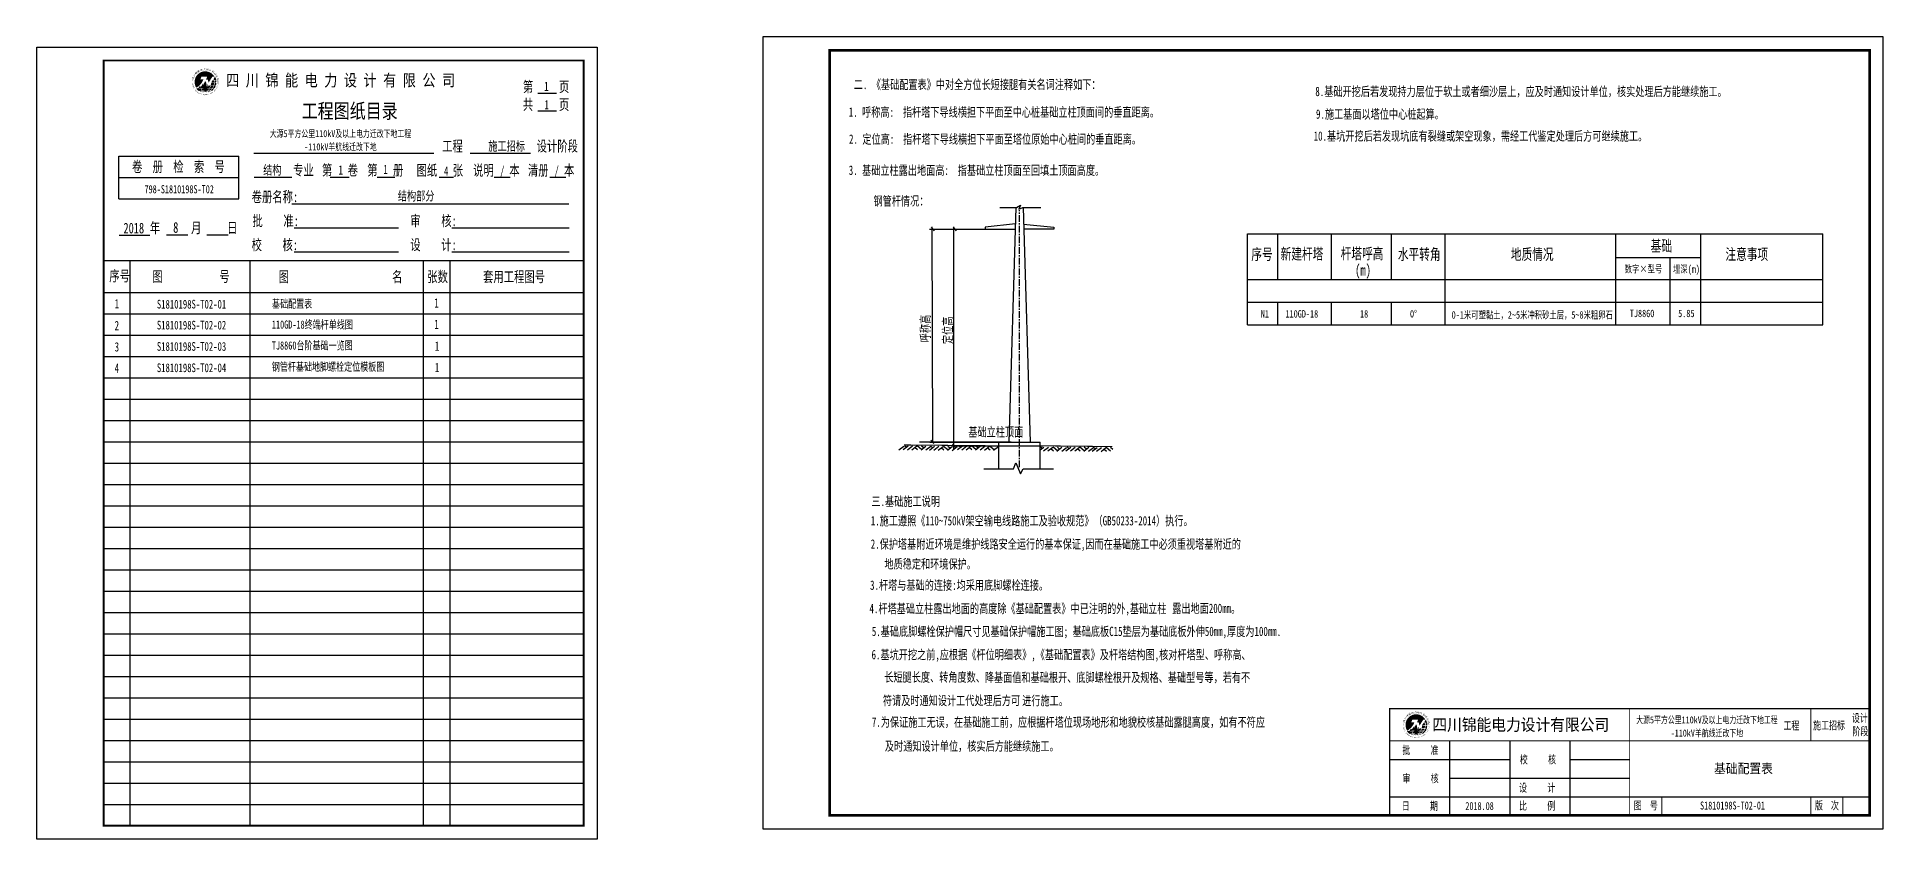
# Model space of a CAD drawing. Header units: inches. Extents: x -4449 to -2355, y -113 to 192.
# Drawn here: x -4449 to -3756, y -109 to 192 of the extents above; entities that cross this region are included whole.
import ezdxf
from ezdxf.enums import TextEntityAlignment as Align

# ---------------------------------------------------------------- set-up
doc = ezdxf.new("R2010")
doc.units = ezdxf.units.IN
doc.header["$MEASUREMENT"] = 0
doc.linetypes.add('0', pattern=[0])
doc.linetypes.add('CENTER', pattern=[2, 1.25, -0.25, 0.25, -0.25])
for name, color, linetype in [('QIANG', 7, 'Continuous'), ('原状电力线', 7, 'Continuous'), ('图框', 7, 'Continuous'), ('图框－字', 40, 'Continuous')]:
    doc.layers.add(name, color=color, linetype=linetype)
doc.styles.add('宋体-0.71', font='', dxfattribs={"width": 0.71})
doc.styles.add('宋体-0.8', font='', dxfattribs={"width": 0.8})
doc.styles.add('宋体-0.9', font='', dxfattribs={"width": 0.9})
doc.styles.add('宋体B', font='', dxfattribs={"width": 0.7, "height": 3.5})
doc.styles.add('宋体－0.71', font='', dxfattribs={"width": 0.71})
doc.styles.get('宋体-0.71').set_extended_font_data('SimSun')
doc.styles.get('宋体-0.8').set_extended_font_data('SimSun')
doc.styles.get('宋体-0.9').set_extended_font_data('SimSun')
doc.styles.get('宋体B').set_extended_font_data('SimSun')
doc.styles.get('宋体－0.71').set_extended_font_data('SimSun')

# ---------------------------------------------------------------- blocks, each defined once
blk = doc.blocks.new('锦能logo')
h = blk.add_hatch(color=256)
h.set_gradient(color1=(0, 0, 255), color2=(209, 209, 255), rotation=135, one_color=1, tint=0.91, name='CURVED')
h.paths.add_polyline_path([(2956.98, 7398.65, 0.143789), (2957.62, 7396.49, 0.18278), (2960.32, 7399.67), (2959.18, 7399.67), (2959.55, 7400.67), (2961.71, 7400.67), (2961.29, 7399.56), (2961.94, 7399.56), (2962.23, 7398.38), (2963.68, 7400.67), (2964.43, 7400.67, 0.7651)])
h = blk.add_hatch(color=256)
edge = h.paths.add_edge_path()
edge.add_line((2964.64, 7400.28), (2964.36, 7399.87))
edge.add_ellipse((2960.98, 7398.65), major_axis=(0, 4), ratio=0.886255, start_angle=281.53696, end_angle=287.65206, ccw=False)
edge.add_line((2964.45, 7399.45), (2964.9, 7399.45))
edge.add_arc((2960.98, 7398.65), 4, 11.53696, 23.96133)
edge = h.paths.add_edge_path()
edge.add_spline(control_points=[(2964.25, 7399.45), (2964.24, 7399.52), (2964.22, 7399.58), (2964.21, 7399.65)], knot_values=[4.923286, 4.923286, 4.923286, 4.923286, 4.974821, 4.974821, 4.974821, 4.974821], degree=3, periodic=0)
edge.add_line((2964.21, 7399.65), (2964.08, 7399.45))
edge.add_line((2964.08, 7399.45), (2964.25, 7399.45))
h = blk.add_hatch(color=256)
edge = h.paths.add_edge_path()
edge.add_ellipse((2960.98, 7398.65), major_axis=(0, 4), ratio=0.222792, start_angle=112.99399, end_angle=123.36701, ccw=False)
edge.add_arc((2957.63, 7401.12), 4.76, 290.43029, 302.16283, ccw=False)
edge.add_spline(control_points=[(2959.29, 7396.66), (2959.31, 7396.59), (2959.34, 7396.52), (2959.36, 7396.45)], knot_values=[2.110627, 2.110627, 2.110627, 2.110627, 2.174523, 2.174523, 2.174523, 2.174523], degree=3, periodic=0)
edge.add_line((2959.36, 7396.45), (2960.24, 7396.45))
edge = h.paths.add_edge_path()
edge.add_ellipse((2960.98, 7398.65), major_axis=(0, 4), ratio=0.548638, start_angle=120.98695, end_angle=123.36701, ccw=False)
edge.add_arc((2957.63, 7401.12), 4.76, 281.33659, 288.0218, ccw=False)
edge.add_line((2958.56, 7396.45), (2959.15, 7396.45))
edge = h.paths.add_edge_path()
edge.add_ellipse((2960.98, 7398.65), major_axis=(0, 4), ratio=0.886255, start_angle=126.8699, end_angle=143.1301, ccw=False)
edge.add_line((2958.15, 7396.25), (2957.78, 7396.25))
edge.add_arc((2960.98, 7398.65), 4, 216.8699, 233.1301)
edge.add_line((2958.58, 7395.45), (2958.85, 7395.45))
edge = h.paths.add_edge_path()
edge.add_ellipse((2960.98, 7398.65), major_axis=(0, 4), ratio=0.548638, start_angle=126.8699, end_angle=143.1301, ccw=False)
edge.add_line((2959.23, 7396.25), (2958.39, 7396.25))
edge.add_spline(control_points=[(2958.39, 7396.25), (2958.43, 7396.2), (2958.47, 7396.14), (2958.51, 7396.09)], knot_values=[2.251264, 2.251264, 2.251264, 2.251264, 2.308951, 2.308951, 2.308951, 2.308951], degree=3, periodic=0)
edge.add_spline(control_points=[(2958.51, 7396.09), (2958.58, 7396.01), (2958.65, 7395.93), (2958.72, 7395.86)], knot_values=[2.308951, 2.308951, 2.308951, 2.308951, 2.395547, 2.395547, 2.395547, 2.395547], degree=3, periodic=0)
edge.add_spline(control_points=[(2958.72, 7395.86), (2958.78, 7395.79), (2958.85, 7395.72), (2958.92, 7395.66)], knot_values=[2.395547, 2.395547, 2.395547, 2.395547, 2.475106, 2.475106, 2.475106, 2.475106], degree=3, periodic=0)
edge.add_spline(control_points=[(2958.92, 7395.66), (2959, 7395.59), (2959.08, 7395.53), (2959.16, 7395.47)], knot_values=[2.475106, 2.475106, 2.475106, 2.475106, 2.561933, 2.561933, 2.561933, 2.561933], degree=3, periodic=0)
edge.add_spline(control_points=[(2959.16, 7395.47), (2959.16, 7395.46), (2959.17, 7395.46), (2959.18, 7395.45)], knot_values=[2.561933, 2.561933, 2.561933, 2.561933, 2.568995, 2.568995, 2.568995, 2.568995], degree=3, periodic=0)
edge.add_line((2959.18, 7395.45), (2959.66, 7395.45))
edge = h.paths.add_edge_path()
edge.add_ellipse((2960.98, 7398.65), major_axis=(0, 4), ratio=0.222792, start_angle=126.8699, end_angle=143.1301, ccw=False)
edge.add_line((2960.27, 7396.25), (2959.44, 7396.25))
edge.add_spline(control_points=[(2959.44, 7396.25), (2959.57, 7395.97), (2959.71, 7395.72), (2959.89, 7395.49), (2959.9, 7395.47), (2959.92, 7395.45)], knot_values=[2.239461, 2.239461, 2.239461, 2.239461, 2.525165, 2.525165, 2.553069, 2.553069, 2.553069, 2.553069], degree=3, periodic=0)
edge.add_line((2959.92, 7395.45), (2960.45, 7395.45))
edge = h.paths.add_edge_path()
edge.add_ellipse((2960.98, 7398.65), major_axis=(0, 4), ratio=0.886255, start_angle=148.21167, end_angle=180, ccw=False)
edge.add_line((2959.11, 7395.25), (2958.87, 7395.25))
edge.add_arc((2960.98, 7398.65), 4, 238.21167, 270)
h = blk.add_hatch(color=256)
edge = h.paths.add_edge_path()
edge.add_line((2960.3, 7397.45), (2961.28, 7397.45))
edge.add_line((2961.28, 7397.45), (2961.03, 7398.65))
edge.add_arc((2949.4, 7404.86), 13.18, 325.83016, 331.92506, ccw=False)
h.paths.add_polyline_path([(2960.66, 7395.45), (2960.47, 7396.25), (2961.49, 7396.25), (2961.31, 7395.45)])
edge = h.paths.add_edge_path()
edge.add_line((2961.55, 7396.68), (2961.52, 7396.45))
edge.add_line((2961.52, 7396.45), (2960.44, 7396.45))
edge.add_line((2960.44, 7396.45), (2960.34, 7397.26))
edge.add_line((2960.34, 7397.26), (2961.33, 7397.25))
edge.add_line((2961.33, 7397.25), (2961.37, 7397.01))
edge.add_arc((2961.87, 7397.07), 0.5, 186.2826, 230.69202)
h.paths.add_polyline_path([(2959.29, 7396.66), (2960.16, 7397.09), (2960.14, 7397.26)])
h = blk.add_hatch(color=256)
edge = h.paths.add_edge_path()
edge.add_ellipse((2960.98, 7398.65), major_axis=(0, 4), ratio=0.548638, start_angle=148.21167, end_angle=156.43498, ccw=False)
edge.add_line((2959.83, 7395.25), (2959.49, 7395.25))
edge.add_spline(control_points=[(2959.49, 7395.25), (2959.5, 7395.25), (2959.51, 7395.24), (2959.71, 7395.13), (2959.9, 7395.05), (2960.1, 7394.99)], knot_values=[2.675862, 2.675862, 2.675862, 2.675862, 2.685596, 2.685596, 2.874262, 2.874262, 2.874262, 2.874262], degree=3, periodic=0)
edge = h.paths.add_edge_path()
edge.add_ellipse((2960.98, 7398.65), major_axis=(0, 4), ratio=0.222792, start_angle=148.21167, end_angle=159.73503, ccw=False)
edge.add_line((2960.51, 7395.25), (2960.1, 7395.25))
edge.add_spline(control_points=[(2960.1, 7395.25), (2960.27, 7395.09), (2960.45, 7394.98), (2960.64, 7394.91), (2960.66, 7394.91), (2960.67, 7394.9)], knot_values=[2.660183, 2.660183, 2.660183, 2.660183, 2.946026, 2.946026, 2.973172, 2.973172, 2.973172, 2.973172], degree=3, periodic=0)
edge = h.paths.add_edge_path(flags=17)
edge.add_spline(control_points=[(2961.86, 7394.99), (2962.07, 7395.05), (2962.28, 7395.14), (2962.47, 7395.25)], knot_values=[3.408957, 3.408957, 3.408957, 3.408957, 3.607306, 3.607306, 3.607306, 3.607306], degree=3, periodic=0)
edge.add_line((2962.47, 7395.25), (2962.14, 7395.25))
edge.add_ellipse((2960.98, 7398.65), major_axis=(0, 4), ratio=0.548638, start_angle=203.56773, end_angle=211.78833, ccw=False)
edge = h.paths.add_edge_path()
edge.add_line((2963.09, 7395.25), (2962.85, 7395.25))
edge.add_ellipse((2960.98, 7398.65), major_axis=(0, 4), ratio=0.886255, start_angle=180, end_angle=211.78833, ccw=False)
edge.add_arc((2960.98, 7398.65), 4, 270, 301.78833)
h = blk.add_hatch(color=256)
edge = h.paths.add_edge_path()
edge.add_spline(control_points=[(2960.98, 7394.85), (2960.98, 7394.85), (2960.99, 7394.86), (2961.04, 7394.89), (2961.07, 7394.93), (2961.15, 7395.05), (2961.19, 7395.14), (2961.24, 7395.25)], knot_values=[3.169312, 3.169312, 3.169312, 3.169312, 3.323782, 3.323782, 3.478251, 3.478251, 3.660927, 3.660927, 3.660927, 3.660927], degree=3, periodic=0)
edge.add_line((2961.24, 7395.25), (2960.73, 7395.25))
edge.add_spline(control_points=[(2960.73, 7395.25), (2960.78, 7395.11), (2960.84, 7395.01), (2960.92, 7394.89), (2960.95, 7394.87), (2960.98, 7394.85), (2960.98, 7394.85), (2960.98, 7394.85)], knot_values=[2.622272, 2.622272, 2.622272, 2.622272, 2.850686, 2.850686, 3.018171, 3.018171, 3.113873, 3.113873, 3.113873, 3.113873], degree=3, periodic=0)
h = blk.add_hatch(color=256)
edge = h.paths.add_edge_path()
edge.add_spline(control_points=[(2962.87, 7397.45), (2962.89, 7397.54), (2962.9, 7397.63), (2962.91, 7397.72)], knot_values=[4.398468, 4.398468, 4.398468, 4.398468, 4.469671, 4.469671, 4.469671, 4.469671], degree=3, periodic=0)
edge.add_line((2962.91, 7397.72), (2962.73, 7397.45))
edge.add_line((2962.73, 7397.45), (2962.87, 7397.45))
edge = h.paths.add_edge_path()
edge.add_spline(control_points=[(2962.6, 7396.45), (2962.64, 7396.56), (2962.68, 7396.67), (2962.76, 7396.93), (2962.8, 7397.09), (2962.83, 7397.25)], knot_values=[4.108646, 4.108646, 4.108646, 4.108646, 4.208608, 4.208608, 4.343707, 4.343707, 4.343707, 4.343707], degree=3, periodic=0)
edge.add_line((2962.83, 7397.25), (2962.6, 7397.25))
edge.add_line((2962.6, 7397.25), (2962.27, 7396.77))
edge.add_arc((2961.87, 7397.07), 0.5, 255.2324, 323.28964, ccw=False)
edge.add_ellipse((2960.98, 7398.65), major_axis=(0, 4), ratio=0.222792, start_angle=236.63299, end_angle=238.82013, ccw=False)
edge.add_line((2961.73, 7396.45), (2962.6, 7396.45))
edge = h.paths.add_edge_path()
edge.add_spline(control_points=[(2962.04, 7395.45), (2962.08, 7395.49), (2962.11, 7395.53), (2962.28, 7395.77), (2962.41, 7396), (2962.52, 7396.25)], knot_values=[3.730063, 3.730063, 3.730063, 3.730063, 3.787747, 3.787747, 4.043715, 4.043715, 4.043715, 4.043715], degree=3, periodic=0)
edge.add_line((2962.52, 7396.25), (2961.69, 7396.25))
edge.add_ellipse((2960.98, 7398.65), major_axis=(0, 4), ratio=0.222792, start_angle=216.8699, end_angle=233.1301, ccw=False)
edge.add_line((2961.52, 7395.45), (2962.04, 7395.45))
edge = h.paths.add_edge_path()
edge.add_spline(control_points=[(2961.69, 7395.11), (2961.71, 7395.13), (2961.73, 7395.14), (2961.76, 7395.16)], knot_values=[3.526918, 3.526918, 3.526918, 3.526918, 3.566033, 3.566033, 3.566033, 3.566033], degree=3, periodic=0)
edge.add_spline(control_points=[(2961.76, 7395.16), (2961.79, 7395.19), (2961.82, 7395.22), (2961.86, 7395.25)], knot_values=[3.566033, 3.566033, 3.566033, 3.566033, 3.621489, 3.621489, 3.621489, 3.621489], degree=3, periodic=0)
edge.add_spline(control_points=[(2961.86, 7395.25), (2961.86, 7395.25), (2961.86, 7395.25), (2961.86, 7395.25)], knot_values=[3.621489, 3.621489, 3.621489, 3.621489, 3.622944, 3.622944, 3.622944, 3.622944], degree=3, periodic=0)
edge.add_line((2961.86, 7395.25), (2961.45, 7395.25))
edge.add_ellipse((2960.98, 7398.65), major_axis=(0, 4), ratio=0.222792, start_angle=200.25933, end_angle=211.78833, ccw=False)
edge.add_spline(control_points=[(2961.29, 7394.9), (2961.31, 7394.91), (2961.32, 7394.91), (2961.34, 7394.92)], knot_values=[3.309936, 3.309936, 3.309936, 3.309936, 3.338035, 3.338035, 3.338035, 3.338035], degree=3, periodic=0)
edge.add_spline(control_points=[(2961.34, 7394.92), (2961.36, 7394.93), (2961.38, 7394.93), (2961.4, 7394.94), (2961.4, 7394.94), (2961.41, 7394.95)], knot_values=[3.338035, 3.338035, 3.338035, 3.338035, 3.366886, 3.366886, 3.375289, 3.375289, 3.375289, 3.375289], degree=3, periodic=0)
edge.add_spline(control_points=[(2961.41, 7394.95), (2961.43, 7394.96), (2961.46, 7394.97), (2961.48, 7394.98)], knot_values=[3.375289, 3.375289, 3.375289, 3.375289, 3.414032, 3.414032, 3.414032, 3.414032], degree=3, periodic=0)
edge.add_spline(control_points=[(2961.48, 7394.98), (2961.5, 7394.99), (2961.53, 7395), (2961.55, 7395.02)], knot_values=[3.414032, 3.414032, 3.414032, 3.414032, 3.450925, 3.450925, 3.450925, 3.450925], degree=3, periodic=0)
edge.add_spline(control_points=[(2961.55, 7395.02), (2961.57, 7395.03), (2961.6, 7395.05), (2961.62, 7395.06)], knot_values=[3.450925, 3.450925, 3.450925, 3.450925, 3.49003, 3.49003, 3.49003, 3.49003], degree=3, periodic=0)
edge.add_spline(control_points=[(2961.62, 7395.06), (2961.64, 7395.08), (2961.66, 7395.09), (2961.69, 7395.11)], knot_values=[3.49003, 3.49003, 3.49003, 3.49003, 3.526918, 3.526918, 3.526918, 3.526918], degree=3, periodic=0)
h = blk.add_hatch(color=256)
edge = h.paths.add_edge_path()
edge.add_spline(control_points=[(2964.32, 7398.45), (2964.33, 7398.72), (2964.32, 7398.99), (2964.28, 7399.25)], knot_values=[4.660049, 4.660049, 4.660049, 4.660049, 4.870036, 4.870036, 4.870036, 4.870036], degree=3, periodic=0)
edge.add_line((2964.28, 7399.25), (2963.95, 7399.25))
edge.add_line((2963.95, 7399.25), (2963.41, 7398.45))
edge.add_line((2963.41, 7398.45), (2964.32, 7398.45))
edge = h.paths.add_edge_path()
edge.add_line((2964.94, 7399.25), (2964.49, 7399.25))
edge.add_ellipse((2960.98, 7398.65), major_axis=(0, 4), ratio=0.886255, start_angle=267.13402, end_angle=278.62693, ccw=False)
edge.add_line((2964.52, 7398.45), (2964.98, 7398.45))
edge.add_arc((2960.98, 7398.65), 4, 357.13402, 360)
edge.add_arc((2960.98, 7398.65), 4, 0, 8.62693)
edge = h.paths.add_edge_path()
edge.add_spline(control_points=[(2964.15, 7397.45), (2964.23, 7397.7), (2964.28, 7397.96), (2964.31, 7398.23), (2964.31, 7398.24), (2964.31, 7398.25)], knot_values=[4.392859, 4.392859, 4.392859, 4.392859, 4.597509, 4.597509, 4.607555, 4.607555, 4.607555, 4.607555], degree=3, periodic=0)
edge.add_line((2964.31, 7398.25), (2963.27, 7398.25))
edge.add_line((2963.27, 7398.25), (2963.15, 7398.08))
edge.add_ellipse((2960.98, 7398.65), major_axis=(0, 4), ratio=0.548638, start_angle=252.5424, end_angle=261.6829, ccw=False)
edge.add_line((2963.07, 7397.45), (2964.15, 7397.45))
edge = h.paths.add_edge_path()
edge.add_line((2964.96, 7398.25), (2964.51, 7398.25))
edge.add_ellipse((2960.98, 7398.65), major_axis=(0, 4), ratio=0.886255, start_angle=252.5424, end_angle=264.26083, ccw=False)
edge.add_line((2964.36, 7397.45), (2964.8, 7397.45))
edge.add_arc((2960.98, 7398.65), 4, 342.5424, 354.26083)
edge = h.paths.add_edge_path()
edge.add_spline(control_points=[(2963.71, 7396.45), (2963.72, 7396.48), (2963.74, 7396.5), (2963.89, 7396.75), (2964, 7397), (2964.09, 7397.25)], knot_values=[4.097935, 4.097935, 4.097935, 4.097935, 4.11953, 4.11953, 4.337107, 4.337107, 4.337107, 4.337107], degree=3, periodic=0)
edge.add_line((2964.09, 7397.25), (2963.04, 7397.25))
edge.add_ellipse((2960.98, 7398.65), major_axis=(0, 4), ratio=0.548638, start_angle=236.63299, end_angle=249.51268, ccw=False)
edge.add_line((2962.81, 7396.45), (2963.71, 7396.45))
edge = h.paths.add_edge_path()
edge.add_line((2964.73, 7397.25), (2964.3, 7397.25))
edge.add_ellipse((2960.98, 7398.65), major_axis=(0, 4), ratio=0.886255, start_angle=236.63299, end_angle=249.51268, ccw=False)
edge.add_line((2963.94, 7396.45), (2964.32, 7396.45))
edge.add_arc((2960.98, 7398.65), 4, 326.63299, 339.51268)
edge = h.paths.add_edge_path()
edge.add_spline(control_points=[(2962.78, 7395.45), (2963.08, 7395.67), (2963.35, 7395.94), (2963.57, 7396.25)], knot_values=[3.714253, 3.714253, 3.714253, 3.714253, 4.031886, 4.031886, 4.031886, 4.031886], degree=3, periodic=0)
edge.add_line((2963.57, 7396.25), (2962.74, 7396.25))
edge.add_ellipse((2960.98, 7398.65), major_axis=(0, 4), ratio=0.548638, start_angle=216.8699, end_angle=233.1301, ccw=False)
edge.add_line((2962.3, 7395.45), (2962.78, 7395.45))
edge = h.paths.add_edge_path()
edge.add_line((2964.18, 7396.25), (2963.82, 7396.25))
edge.add_ellipse((2960.98, 7398.65), major_axis=(0, 4), ratio=0.886255, start_angle=216.8699, end_angle=233.1301, ccw=False)
edge.add_line((2963.11, 7395.45), (2963.38, 7395.45))
edge.add_arc((2960.98, 7398.65), 4, 306.8699, 323.1301)
at = {"color": 7, "lineweight": 0}
for p, q in [((2964.64, 7400.28), (2964.36, 7399.87)), ((2961.28, 7397.45), (2961.03, 7398.65)), ((2961.37, 7397.01), (2961.33, 7397.25)), ((2962.6, 7397.25), (2962.27, 7396.77)), ((2963.95, 7399.25), (2963.41, 7398.45))]:
    blk.add_line(p, q, dxfattribs=at)
for p, q in [((2960.14, 7397.26), (2959.29, 7396.66)), ((2959.29, 7396.66), (2960.16, 7397.09)), ((2960.16, 7397.09), (2960.14, 7397.26)), ((2960.3, 7397.45), (2961.28, 7397.45)), ((2960.34, 7397.26), (2961.33, 7397.25)), ((2960.34, 7397.26), (2960.44, 7396.45)), ((2960.44, 7396.45), (2961.52, 7396.45)), ((2960.47, 7396.25), (2961.49, 7396.25)), ((2960.66, 7395.45), (2960.47, 7396.25)), ((2961.31, 7395.45), (2960.66, 7395.45)), ((2961.49, 7396.25), (2961.31, 7395.45)), ((2961.55, 7396.68), (2961.52, 7396.45))]:
    blk.add_line(p, q)
for centre, radius, start, end in [((2960.98, 7398.65), 4, 11.53696, 23.96133), ((2960.98, 7398.65), 4, 216.8699, 233.1301), ((2957.63, 7401.12), 4.76, 281.33659, 288.0218), ((2949.4, 7404.86), 13.18, 325.83016, 331.92506), ((2961.87, 7397.07), 0.5, 186.2826, 230.69202), ((2961.87, 7397.07), 0.5, 255.2324, 323.28964), ((2960.98, 7398.65), 4, 306.8699, 323.1301), ((2960.98, 7398.65), 4, 326.63299, 339.51268), ((2960.98, 7398.65), 4, 342.5424, 354.26083), ((2960.98, 7398.65), 4, 0, 8.62693)]:
    blk.add_arc(centre, radius, start, end, dxfattribs=at)
for start_param, end_param in [(4.913747, 5.020476), (2.214297, 2.498092)]:
    blk.add_ellipse((2960.98, 7398.65), major_axis=(0, 4), ratio=0.886255, start_param=start_param, end_param=end_param)
blk.add_open_spline([(2958.39, 7396.25), (2958.61, 7395.94), (2958.88, 7395.67), (2959.18, 7395.45)], degree=3)
at = {"width": 1.2}
for s, height, rotation, style, p in [('四', 0.6, 75, '宋体-0.8', (2956.62, 7399.49)), ('川', 0.6, 61.36364, '宋体-0.8', (2956.93, 7400.54)), ('锦', 0.6, 47.72727, '宋体-0.9', (2957.51, 7401.42)), ('能', 0.6, 34.09091, '宋体-0.8', (2958.25, 7402.17)), ('电', 0.6, 20.45455, '宋体-0.8', (2959.17, 7402.69)), ('力', 0.6, 6.81818, '宋体-0.71', (2960.19, 7402.99)), ('设', 0.6, 353.18182, '宋体－0.71', (2961.22, 7403.09)), ('计', 0.6, 339.54545, '宋体-0.8', (2962.26, 7402.92)), ('有', 0.6, 325.90909, '宋体-0.8', (2963.23, 7402.48)), ('限', 0.6, 312.27273, '宋体－0.71', (2964.08, 7401.87)), ('公', 0.6, 298.63636, '宋体-0.8', (2964.76, 7401.05)), ('司', 0.6, 285, '宋体-0.8', (2965.24, 7400.09)), ('I', 0.4, 268.41319, '宋体-0.8', (2956.01, 7398.82)), ('S', 0.4, 262.98462, '宋体-0.8', (2956.04, 7399.29)), ('C', 0.4, 273.84176, '宋体-0.8', (2956.01, 7398.35)), ('H', 0.4, 279.27034, '宋体-0.8', (2956.07, 7397.88)), ('U', 0.4, 284.69891, '宋体-0.8', (2956.16, 7397.42)), ('A', 0.4, 290.12748, '宋体-0.8', (2956.3, 7396.97)), ('N', 0.4, 295.55605, '宋体-0.8', (2956.48, 7396.53)), ('J', 0.4, 306.41319, '宋体-0.8', (2956.96, 7395.72)), ('I', 0.4, 311.84176, '宋体-0.8', (2957.26, 7395.35)), ('N', 0.4, 317.27034, '宋体-0.8', (2957.59, 7395.02)), ('N', 0.4, 322.69891, '宋体-0.8', (2957.94, 7394.71)), ('E', 0.4, 328.12748, '宋体-0.8', (2958.33, 7394.44)), ('N', 0.4, 333.55605, '宋体-0.8', (2958.74, 7394.21)), ('G', 0.4, 338.98462, '宋体-0.8', (2959.17, 7394.02)), ('P', 0.4, 349.84176, '宋体-0.8', (2960.08, 7393.76)), ('O', 0.4, 355.27034, '宋体-0.8', (2960.55, 7393.7)), ('W', 0.4, 0.69891, '宋体-0.8', (2961.02, 7393.68)), ('E', 0.4, 6.12748, '宋体-0.8', (2961.49, 7393.7)), ('R', 0.4, 11.55605, '宋体-0.8', (2961.95, 7393.77)), ('D', 0.4, 22.41319, '宋体-0.8', (2962.85, 7394.04)), ('E', 0.4, 27.84176, '宋体-0.8', (2963.28, 7394.24)), ('S', 0.4, 33.27034, '宋体-0.8', (2963.69, 7394.48)), ('I', 0.4, 38.69891, '宋体-0.8', (2964.07, 7394.75)), ('G', 0.4, 44.12748, '宋体-0.8', (2964.43, 7395.06)), ('N', 0.4, 49.55605, '宋体-0.8', (2964.75, 7395.41)), ('C', 0.4, 60.41319, '宋体-0.8', (2965.3, 7396.17)), ('O', 0.4, 65.84176, '宋体-0.8', (2965.51, 7396.59)), ('L', 0.4, 82.12748, '宋体-0.8', (2965.91, 7397.95)), ('D', 0.4, 92.98462, '宋体-0.8', (2965.95, 7398.89)), ('T', 0.4, 87.55605, '宋体-0.8', (2965.95, 7398.42)), ('.', 0.4, 71.27034, '宋体-0.8', (2965.69, 7397.03)), (',', 0.4, 76.69891, '宋体-0.8', (2965.82, 7397.48))]:
    blk.add_text(s, height=height, rotation=rotation, dxfattribs=dict(at, style=style)).set_placement(p)

msp = doc.modelspace()

# ---------------------------------------------------------------- linework, layer by layer
at = {"color": 0}
for p, q in [((-4081.5088153, 128.2067475), (-4084.1389634, 40.2369261)), ((-4078.8010029, 128.2067475), (-4076.1708548, 40.2369261)), ((-4081.6928996, 122.0497329), (-4093.0094805, 120.8731015)), ((-4093.0094805, 120.8731015), (-4093.0094805, 120.131715)), ((-4093.0094805, 120.131715), (-4081.7502596, 120.1312271)), ((-4078.6165931, 122.0388428), (-4067.2998008, 120.8621894)), ((-4067.2998008, 120.1208029), (-4078.5592323, 120.120315)), ((-4067.2998008, 120.8621894), (-4067.2998008, 120.1208029)), ((-3994.7262066, 118.3457263), (-3778.9544115, 118.3457263)), ((-3994.7262066, 101.2783626), (-3778.9544115, 101.2783626)), ((-3994.7262066, 101.2783626), (-3778.9544115, 101.2783626)), ((-3994.7262066, 92.7564611), (-3778.9544115, 92.7564611)), ((-3994.7262066, 84.2109989), (-3778.9544115, 84.2109989)), ((-3994.7262066, 84.2109989), (-3778.9544115, 84.2109989)), ((-4083.2339168, 40.2369261), (-4117.628812, 40.2369261)), ((-4087.9329056, 30.2370489), (-4087.9329056, 40.2715077)), ((-4087.9329056, 40.2715077), (-4072.3769126, 40.2715077)), ((-4072.3769126, 30.2370489), (-4072.3769126, 40.2715077))]:
    msp.add_line(p, q, dxfattribs=at)
for p, q in [((-4081.3038794, 128.2067475), (-4079.8214734, 129.1437405)), ((-4079.8214734, 129.1437405), (-4080.3710801, 127.6691126)), ((-4080.3710801, 127.6691126), (-4078.9687896, 128.2067475)), ((-3856.66817, 109.4444599), (-3824.850802, 109.4444599)), ((-3836.3550482, 109.4444599), (-3836.3550482, 84.2109989)), ((-3918.8877468, -71.7849965), (-3918.8877468, -99.7849965)), ((-3896.3877468, -71.7849965), (-3896.3877468, -99.7849965)), ((-3873.8877468, -71.7849965), (-3873.8877468, -99.7849965)), ((-3941.3877468, -78.7849965), (-3896.3877468, -78.7849965)), ((-3873.8877468, -78.7849965), (-3851.3877468, -78.7849965)), ((-3918.8877468, -85.7849965), (-3851.3877468, -85.7849965)), ((-3941.3877468, -92.7849965), (-3761.4709216, -92.7849965)), ((-3761.3877468, -99.7849965), (-3941.3877468, -99.7849965))]:
    msp.add_line(p, q)
at = {"color": 7, "linetype": 'ByBlock'}
for p, q in [((-4112.6985107, 40.2369261), (-4112.8763224, 120.9763524)), ((-4104.7695249, 37.4066536), (-4104.7695249, 120.9763524))]:
    msp.add_line(p, q, dxfattribs=at)
at = {"ltscale": 2}
for p, q in [((-3994.7262066, 84.2109989), (-3994.7262066, 118.3457263)), ((-3778.9544115, 84.2109989), (-3778.9544115, 118.3457263))]:
    msp.add_line(p, q, dxfattribs=at)
at = {"color": 0, "linetype": '0'}
for p, q in [((-3983.4815321, 118.3457263), (-3983.4815321, 101.2783626)), ((-3963.2925454, 118.3457263), (-3963.2925454, 101.2783626)), ((-3963.2925454, 118.3457263), (-3963.2925454, 101.2783626)), ((-3940.7639663, 118.3457263), (-3940.7639663, 101.2783626)), ((-3940.7639663, 118.3457263), (-3940.7639663, 101.2783626)), ((-3920.6998129, 118.3457263), (-3920.6998129, 84.2109989)), ((-3920.6998129, 118.3457263), (-3920.6998129, 84.2109989)), ((-3856.66817, 118.3457263), (-3856.66817, 84.2109989)), ((-3856.66817, 118.3457263), (-3856.66817, 84.2109989)), ((-3856.66817, 118.3457263), (-3856.66817, 84.2109989)), ((-3856.66817, 118.3457263), (-3856.66817, 84.2109989)), ((-3824.850802, 118.3457263), (-3824.850802, 84.2109989)), ((-3824.850802, 118.3457263), (-3824.850802, 84.2109989)), ((-3983.4815321, 92.7564611), (-3983.4815321, 84.2109989)), ((-3963.2925454, 92.7564611), (-3963.2925454, 84.2109989)), ((-3963.2925454, 92.7564611), (-3963.2925454, 84.2109989)), ((-3940.7639663, 92.7564611), (-3940.7639663, 84.2109989)), ((-3940.7639663, 92.7564611), (-3940.7639663, 84.2109989))]:
    msp.add_line(p, q, dxfattribs=at)
at = {"lineweight": 13}
for p, q in [((-3783.4709216, -59.7849965), (-3783.4709216, -71.7849965)), ((-3761.4709216, -59.7849965), (-3761.4709216, -99.7849965)), ((-3839.3877468, -92.7849965), (-3839.3877468, -99.7849965)), ((-3783.4709216, -92.7849965), (-3783.4709216, -99.7849965)), ((-3771.4709216, -92.7849965), (-3771.4709216, -99.7849965))]:
    msp.add_line(p, q, dxfattribs=at)
msp.add_lwpolyline([(-3756.3877468, 192.2150035), (-4176.3877468, 192.2150035), (-4176.3877468, -104.7849965), (-3756.3877468, -104.7849965)], close=True)
at = {"const_width": 1}
msp.add_lwpolyline([(-4151.3877468, -99.7849965), (-3761.3877468, -99.7849965), (-3761.3877468, 187.2150035), (-4151.3877468, 187.2150035)], close=True, dxfattribs=at)
msp.add_lwpolyline([(-4093.4881787, 30.2370489), (-4082.3910203, 30.2370489), (-4081.5920896, 32.4253373), (-4079.7469542, 28.3691923), (-4078.7453122, 30.2370489), (-4067.4468669, 30.2370489)])
at = {"lineweight": 60, "const_width": 0.5}
msp.add_lwpolyline([(-3941.3877468, -99.7849965), (-3941.3877468, -59.7849965), (-3761.3877468, -59.7849965)], dxfattribs=at)
at = {"lineweight": 30, "const_width": 0.3}
for points in [[(-3851.3877468, -99.7849965), (-3851.3877468, -59.7849965)], [(-3941.1377468, -71.7849965), (-3761.4709216, -71.7849965)]]:
    msp.add_lwpolyline(points, dxfattribs=at)
at = {"layer": 'QIANG', "color": 7}
for p, q in [((-4087.5276399, 128.2067475), (-4081.3038794, 128.2067475)), ((-4078.9687896, 128.2067475), (-4072.1514869, 128.2067475)), ((-4113.9223618, 120.1316443), (-4086.9561401, 120.1316443)), ((-4113.2684635, 120.8096353), (-4112.1408183, 119.5425737)), ((-4105.0930413, 120.8096353), (-4103.9653961, 119.5425737)), ((-4125.3495722, 37.2965747), (-4123.5184765, 38.713586)), ((-4123.7610684, 37.4289683), (-4121.9299727, 38.8459796)), ((-4122.6333346, 38.3016761), (-4123.319359, 38.8676751)), ((-4122.1200602, 37.4033437), (-4120.2889645, 38.820355)), ((-4120.479052, 37.3777191), (-4118.6479563, 38.7947305)), ((-4118.3881345, 37.3450692), (-4119.4205475, 38.1968533)), ((-4116.9017521, 37.4470173), (-4118.5330864, 38.7929367)), ((-4117.0602856, 37.3243346), (-4115.2291899, 38.7413459)), ((-4116.0710093, 38.0898958), (-4116.8920782, 38.7673122)), ((-4115.2825273, 37.2965747), (-4113.4514317, 38.713586)), ((-4113.8931411, 37.2748792), (-4112.0620454, 38.6918905)), ((-4113.7762124, 40.2369261), (-4084.1389634, 40.2369261)), ((-4112.7654073, 38.147587), (-4113.4514317, 38.713586)), ((-4113.3742429, 40.9962024), (-4112.2465976, 39.7291408)), ((-4112.2521329, 37.2492546), (-4110.4210372, 38.666266)), ((-4110.6111247, 37.2236301), (-4108.780029, 38.6406414)), ((-4108.5202072, 37.1909801), (-4109.5526202, 38.0427642)), ((-4107.0338248, 37.2929283), (-4108.6651591, 38.6388477)), ((-4107.1923583, 37.1702455), (-4105.3612626, 38.5872569)), ((-4106.203082, 37.9358067), (-4107.0241509, 38.6132231)), ((-4105.437692, 38.8502548), (-4071.4137612, 38.8502548)), ((-4105.4146, 37.1424856), (-4103.5835044, 38.5594969)), ((-4105.3069892, 39.4243654), (-4104.1793439, 38.1573038)), ((-4103.4231297, 37.4289683), (-4101.5920341, 38.8459796)), ((-4102.295396, 38.3016761), (-4102.9814203, 38.8676751)), ((-4101.7821215, 37.4033437), (-4099.9510259, 38.820355)), ((-4100.1411133, 37.3777191), (-4098.3100177, 38.7947305)), ((-4098.0501959, 37.3450692), (-4099.0826088, 38.1968533)), ((-4096.5638134, 37.4470173), (-4098.1951477, 38.7929367)), ((-4096.7223469, 37.3243346), (-4094.8912513, 38.7413459)), ((-4095.7330706, 38.0898958), (-4096.5541395, 38.7673122)), ((-4094.9445887, 37.2965747), (-4093.113493, 38.713586)), ((-4094.9445887, 37.2965747), (-4093.113493, 38.713586)), ((-4093.3035805, 37.2709501), (-4091.4724848, 38.6879614)), ((-4091.212663, 37.2383001), (-4092.2450759, 38.0900842)), ((-4089.7262806, 37.3402483), (-4091.3576149, 38.6861677)), ((-4089.8848141, 37.2175656), (-4088.0537184, 38.6345769)), ((-4071.6908882, 37.8573325), (-4072.3769126, 38.4233315)), ((-4072.3769126, 37.3264459), (-4070.9875263, 38.401636)), ((-4071.1776138, 36.9590001), (-4069.3465181, 38.3760115)), ((-4069.5366056, 36.9333756), (-4067.70551, 38.3503869)), ((-4067.4456882, 36.9007256), (-4068.4781011, 37.7525097)), ((-4065.9593057, 37.0026738), (-4067.59064, 38.3485932)), ((-4066.1178392, 36.879991), (-4064.2867435, 38.2970024)), ((-4065.1285629, 37.6455522), (-4065.9496318, 38.3229686)), ((-4064.340081, 36.8522311), (-4062.5089853, 38.2692424)), ((-4062.7515771, 36.9846247), (-4060.9204815, 38.401636)), ((-4061.6238434, 37.8573325), (-4062.3098677, 38.4233315)), ((-4061.1105689, 36.9590001), (-4059.2794733, 38.3760115)), ((-4059.4695608, 36.9333756), (-4057.6384651, 38.3503869)), ((-4057.3786433, 36.9007256), (-4058.4110562, 37.7525097)), ((-4055.8922608, 37.0026738), (-4057.5235951, 38.3485932)), ((-4056.0507943, 36.879991), (-4054.2196987, 38.2970024)), ((-4055.061518, 37.6455522), (-4055.882587, 38.3229686)), ((-4054.2730361, 36.8522311), (-4052.4419404, 38.2692424)), ((-4052.8836498, 36.8305356), (-4051.0525542, 38.247547)), ((-4051.7559161, 37.7032435), (-4052.4419404, 38.2692424)), ((-4051.2426416, 36.8049111), (-4049.411546, 38.2219224)), ((-4049.6016335, 36.7792865), (-4047.7705378, 38.1962978)), ((-4047.510716, 36.7466365), (-4048.5431289, 37.5984206)), ((-4046.0243335, 36.8485847), (-4047.6556678, 38.1945041)), ((-4045.1935907, 37.4914631), (-4046.0146597, 38.1688795))]:
    msp.add_line(p, q, dxfattribs=at)
at = {"layer": 'QIANG', "color": 7, "linetype": 'CENTER', "ltscale": 2}
msp.add_line((-4080.1549091, 30.8680623), (-4080.1549091, 127.1845412), dxfattribs=at)
at = {"layer": 'QIANG', "color": 7, "const_width": 0.39592}
for points in [[(-4087.9329056, 38.8502548), (-4123.5331368, 39.1696527)], [(-4072.3769126, 38.8502548), (-4045.3542814, 38.5699832)]]:
    msp.add_lwpolyline(points, dxfattribs=at)
at = {"layer": '图框', "color": 0}
for p, q in [((-4260.7154681, 171.0930375), (-4253.7154681, 171.0930375)), ((-4260.7154681, 164.5429375), (-4253.7154681, 164.5429375)), ((-4417.8759895, 131.5092303), (-4417.8759895, 147.5092303)), ((-4417.8759895, 147.5092303), (-4372.8759895, 147.5092303)), ((-4372.8759895, 131.5092303), (-4372.8759895, 147.5092303)), ((-4299.7213521, 148.5133303), (-4367.2130895, 148.5133303)), ((-4263.5505895, 148.5133303), (-4286.0892428, 148.5133303)), ((-4417.8759895, 139.5092303), (-4372.8759895, 139.5092303)), ((-4352.9963395, 139.5133303), (-4367.1196475, 139.5133303)), ((-4331.5430699, 139.5133303), (-4338.5850593, 139.5133303)), ((-4314.3146288, 139.5133303), (-4321.0219068, 139.5133303)), ((-4292.3283381, 139.4410758), (-4297.6995058, 139.4410758)), ((-4271.1571294, 139.4410758), (-4277.1571294, 139.4410758)), ((-4250.3245569, 139.4410758), (-4256.3245569, 139.4410758)), ((-4417.8759895, 131.5092303), (-4372.8759895, 131.5092303)), ((-4249.1035137, 129.5133303), (-4353.0443895, 129.5133303)), ((-4417.7822222, 117.8631375), (-4406.2176895, 117.8631375)), ((-4399.9267976, 117.9766375), (-4391.9267976, 117.9766375)), ((-4384.9117895, 117.9766375), (-4376.9117895, 117.9766375)), ((-4313.0314891, 120.5133303), (-4352.1526895, 120.5133303)), ((-4248.974163, 120.5133303), (-4292.9530895, 120.5133303)), ((-4313.0314891, 111.5133303), (-4352.1526895, 111.5133303)), ((-4248.974163, 111.5133303), (-4292.9530895, 111.5133303)), ((-4423.5688895, 108.3488303), (-4243.5688895, 108.3488303)), ((-4413.5688895, -103.6511697), (-4413.5688895, 108.3488303)), ((-4368.5688895, -103.6511697), (-4368.5688895, 108.3488303)), ((-4303.5688895, -103.6511697), (-4303.5688895, 108.3488303)), ((-4293.5688895, -103.6511697), (-4293.5688895, 108.3488303)), ((-4423.5688895, 96.3488303), (-4243.5688895, 96.3488303)), ((-4423.5688895, 88.3488303), (-4243.5688895, 88.3488303)), ((-4423.5688895, 80.3488303), (-4243.5688895, 80.3488303)), ((-4423.5688895, 72.3488303), (-4243.5688895, 72.3488303)), ((-4423.5688895, 64.3488303), (-4243.5688895, 64.3488303)), ((-4423.5688895, 56.3488303), (-4243.5688895, 56.3488303)), ((-4423.5688895, 48.3488303), (-4243.5688895, 48.3488303)), ((-4423.5688895, 40.3488303), (-4243.5688895, 40.3488303)), ((-4423.5688895, 32.3488303), (-4243.5688895, 32.3488303)), ((-4423.5688895, 24.3488303), (-4243.5688895, 24.3488303)), ((-4423.5688895, 16.3488303), (-4243.5688895, 16.3488303)), ((-4423.5688895, 8.3488303), (-4243.5688895, 8.3488303)), ((-4423.5688895, 0.3488303), (-4243.5688895, 0.3488303)), ((-4423.5688895, -7.6511697), (-4243.5688895, -7.6511697)), ((-4423.5688895, -15.6511697), (-4243.5688895, -15.6511697)), ((-4423.5688895, -23.6511697), (-4243.5688895, -23.6511697)), ((-4423.5688895, -31.6511697), (-4243.5688895, -31.6511697)), ((-4423.5688895, -39.6511697), (-4243.5688895, -39.6511697)), ((-4423.5688895, -47.6511697), (-4243.5688895, -47.6511697)), ((-4423.5688895, -55.6511697), (-4243.5688895, -55.6511697)), ((-4423.5688895, -63.6511697), (-4243.5688895, -63.6511697)), ((-4423.5688895, -71.6511697), (-4243.5688895, -71.6511697)), ((-4423.5688895, -79.6511697), (-4243.5688895, -79.6511697)), ((-4423.5688895, -87.6511697), (-4243.5688895, -87.6511697)), ((-4423.5688895, -95.6511697), (-4243.5688895, -95.6511697))]:
    msp.add_line(p, q, dxfattribs=at)
msp.add_lwpolyline([(-4448.5688895, 188.3488303), (-4238.5688895, 188.3488303), (-4238.5688895, -108.6511697), (-4448.5688895, -108.6511697)], close=True, dxfattribs=at)
at = {"layer": '图框', "color": 0, "const_width": 0.7}
msp.add_lwpolyline([(-4243.5688895, -103.6511697), (-4423.5688895, -103.6511697), (-4423.5688895, 183.3488304), (-4243.5688895, 183.3488304)], close=True, dxfattribs=at)

# ---------------------------------------------------------------- block references
at = {"color": 0}
msp.add_blockref('锦能logo', (-7346.4324439, -7223.3360576), dxfattribs=at)
msp.add_blockref('锦能logo', (-6892.4273952, -7464.4785059))

# ---------------------------------------------------------------- texts
at = {"color": 0, "style": '宋体B', "width": 0.7}
for s, height, p in [('1', 3.5, (-4258.3840735, 171.9117266)), ('1', 3.5, (-4258.2948574, 165.0095108)), ('施工招标', 3.5, (-4279.3107103, 149.5588921)), ('结构', 3.5, (-4363.7422371, 140.5588921)), ('1', 3.5, (-4335.5044172, 140.5588921)), ('1', 3.5, (-4318.675749, 140.7572632)), ('4', 3.5, (-4295.9488174, 140.1477122)), ('/', 3.5, (-4274.9779068, 140.1300279)), ('/', 3.5, (-4254.5348288, 140.3140108)), ('结构部分', 3.5, (-4313.2457929, 130.8520505)), ('1', 3.5, (-4419.4338457, 90.3717839)), ('基础配置表', 3.07247899, (-4360.4078027, 90.5907292)), ('1', 3.5, (-4299.5766199, 90.6960596)), ('2', 3.5, (-4419.4338457, 82.2145961)), ('110GD-18终端杆单线图', 3.072478992, (-4360.4779307, 82.7834761)), ('1', 3.5, (-4299.5766199, 82.6960596)), ('3', 3.5, (-4419.4338457, 74.2145961)), ('TJ8860台阶基础一览图', 3.072478992, (-4360.4830311, 74.95462)), ('1', 3.5, (-4299.3660005, 74.4823621)), ('4', 3.5, (-4419.4338457, 66.2145961)), ('钢管杆基础地脚螺栓定位模板图', 3.072478992, (-4360.4830311, 66.95462)), ('1', 3.5, (-4299.3660005, 66.4823621))]:
    msp.add_text(s, height=height, dxfattribs=at).set_placement(p)
for s, height, p, p2 in [('798-S1810198S-T02', 3.072478992, (-4408.2225544, 133.5590888), (-4382.2225544, 133.5590888)), ('S1810198S-T02-01', 3.264508929, (-4403.5971268, 90.336076), (-4377.5971268, 90.336076)), ('S1810198S-T02-02', 3.264508929, (-4403.5971268, 82.4947575), (-4377.5971268, 82.4947575)), ('S1810198S-T02-03', 3.264508929, (-4403.5971268, 74.4947575), (-4377.5971268, 74.4947575)), ('S1810198S-T02-04', 3.264508929, (-4403.5971268, 66.4947575), (-4377.5971268, 66.4947575))]:
    msp.add_text(s, height=height, dxfattribs=at).set_placement(p, p2, align=Align.ALIGNED)
for s, height, style, width, p in [('设计', 3, '宋体-0.71', 0.71, (-3768.0710008, -64.7751865)), ('四川锦能电力设计有限公司', 4.5, '宋体-0.9', 0.9, (-3925.3741871, -67.9964967)), ('工程', 3, '宋体-0.71', 0.71, (-3793.7446387, -67.5867585)), ('施工招标', 3, '宋体-0.71', 0.71, (-3782.6113424, -67.5009873)), ('阶段', 3, '宋体-0.71', 0.71, (-3767.8851636, -69.7322074)), ('批     准', 3, '宋体-0.71', 0.71, (-3936.6331414, -76.803535)), ('校     核', 3, '宋体-0.71', 0.71, (-3892.5789109, -80.3288554)), ('基础配置表', 3.6, '宋体-0.9', 0.9, (-3819.7858651, -83.9825987)), ('审     核', 3, '宋体-0.71', 0.71, (-3936.5877402, -87.4043088)), ('设     计', 3, '宋体-0.71', 0.71, (-3892.8743121, -90.9176004)), ('日     期', 3, '宋体-0.71', 0.71, (-3936.8377402, -97.7570927)), ('2018.08', 3, '宋体-0.71', 0.71, (-3913.0015818, -97.7570927)), ('比     例', 3, '宋体-0.71', 0.71, (-3892.8743121, -97.6810538)), ('图  号', 3, '宋体-0.71', 0.71, (-3849.8458913, -97.5547594)), ('S1810198S-T02-01', 3, '宋体-0.71', 0.71, (-3825.0034781, -97.5547594)), ('版  次', 3, '宋体-0.71', 0.71, (-3781.9471745, -97.5547594))]:
    msp.add_text(s, height=height, dxfattribs=dict(style=style, width=width)).set_placement(p)
at = {"layer": 'QIANG', "color": 0, "style": '宋体B', "width": 0.7}
for s, height, p in [('二. 《基础配置表》中对全方位长短接腿有关名词注释如下：', 3.5, (-4142.3130948, 172.6251715)), ('8.基础开挖后若发现持力层位于软土或者细沙层上，应及时通知设计单位，核实处理后方能继续施工。', 3.5, (-3969.2517312, 170.0171126)), ('1. 呼称高:  指杆塔下导线横担下平面至中心桩基础立柱顶面间的垂直距离。', 3.5, (-4144.1860807, 162.2749036)), ('9.施工基面以塔位中心桩起算。', 3.5, (-3969.0069097, 161.5249703)), ('2. 定位高:  指杆塔下导线横担下平面至塔位原始中心桩间的垂直距离。', 3.5, (-4144.0905185, 152.1387805)), ('10.基坑开挖后若发现坑底有裂缝或架空现象，需经工代鉴定处理后方可继续施工。', 3.5, (-3969.8618097, 153.2902937)), ('3. 基础立柱露出地面高:  指基础立柱顶面至回填土顶面高度。', 3.5, (-4144.1860807, 140.4598222)), ('钢管杆情况：', 3.5, (-4134.9002562, 128.9572277)), ('序号', 4.2, (-3993.2529307, 108.6034667)), ('新建杆塔', 4.2, (-3982.2677647, 108.7296831)), ('杆塔呼高', 4.2, (-3959.7618828, 108.8558995)), ('水平转角', 4.2, (-3938.3175997, 108.6034667)), ('地质情况', 4.2, (-3895.9595222, 108.6034667)), ('基础', 4.2, (-3843.5301044, 111.7537561)), ('注意事项', 4.2, (-3815.502197, 108.6034667)), ('(m)', 4.2, (-3954.3632922, 102.6498429)), ('数字×型号', 2.8, (-3853.2364963, 103.7983573)), ('埋深(m)', 2.8, (-3835.1388277, 103.7025139)), ('N1', 2.8, (-3989.6965185, 86.9488579)), ('110GD-18', 2.8, (-3980.444912, 86.9488579)), ('18', 2.8, (-3952.5016916, 86.9488579)), ('0%%D', 2.8, (-3933.7698675, 86.9724187)), ('0-1米可塑黏土，2~5米冲积砂土层，5~8米粗卵石', 2.8, (-3918.1464693, 86.5558337)), ('TJ8860', 2.8, (-3851.3389113, 87.1226063)), ('5.85', 2.8, (-3833.2262204, 87.1226063)), ('基础立柱顶面', 3.5, (-4099.3469056, 42.3167228)), ('三.基础施工说明', 3.5, (-4135.6765506, 16.2779923)), ('1.施工遵照《110~750kV架空输电线路施工及验收规范》（GB50233-2014）执行。', 3.5, (-4135.9156805, 8.9979372)), ('2.保护塔基附近环境是维护线路安全运行的基本保证,因而在基础施工中必须重视塔基附近的', 3.5, (-4135.9394431, 0.2597786)), ('地质稳定和环境保护。', 3.5, (-4130.8173439, -7.2011473)), ('3.杆塔与基础的连接:均采用底脚螺栓连接。', 3.5, (-4136.1946717, -15.1573655)), ('4.杆塔基础立柱露出地面的高度除《基础配置表》中已注明的外,基础立柱', 3.5, (-4136.4084058, -23.92282)), ('露出地面200mm。', 3.5, (-4022.9069052, -23.8448504)), ('5.基础底脚螺栓保护帽尺寸见基础保护帽施工图; 基础底板C15垫层为基础底板外伸50mm,厚度为100mm.', 3.5, (-4135.5361854, -32.4870755)), ('6.基坑开挖之前,应根据《杆位明细表》,《基础配置表》及杆塔结构图,核对杆塔型、呼称高、', 3.5, (-4135.6315858, -41.1990215)), ('长短腿长度、转角度数、', 3.5, (-4130.8676535, -49.6380053)), ('降基面值和基础根开、底脚螺栓根开及规格、基础型号等，若有不', 3.5, (-4093.1601409, -49.7468279)), ('符请及时通知设计工代处理后方可', 3.5, (-4131.3694531, -58.4183066)), ('进行施工。', 3.5, (-4079.1680716, -58.4729306)), ('7.为保证施工无误，在基础施工前，应根据杆塔位现场地形和地貌校核基础露腿高度，如有不符应', 3.5, (-4135.5137009, -66.5279967)), ('及时通知设计单位，核实后方能继续施工。', 3.5, (-4130.6374713, -75.5192627))]:
    msp.add_text(s, height=height, dxfattribs=at).set_placement(p)
at = {"layer": 'QIANG', "color": 7, "style": '宋体B', "width": 0.7}
for s, p in [('呼称高', (-4113.746874, 77.6881668)), ('定位高', (-4105.3299196, 77.0249422))]:
    msp.add_text(s, height=3.5, rotation=90, dxfattribs=at).set_placement(p)
at = {"layer": '原状电力线', "style": '宋体B', "width": 0.7}
for s, p in [('大源5平方公里110kV及以上电力迁改下地工程', (-4334.7498101, 155.946694)), ('-110kV羊航线迁改下地', (-4334.7498101, 151.005681)), ('大源5平方公里110kV及以上电力迁改下地工程', (-3822.4314687, -63.9341658)), ('-110kV羊航线迁改下地', (-3822.4314687, -68.8751788))]:
    msp.add_text(s, height=2.64, dxfattribs=at).set_placement(p, align=Align.MIDDLE_CENTER)
at = {"layer": '图框－字', "color": 0}
for s, height, style, width, p in [('四 川 锦 能 电 力 设 计 有 限 公 司', 4.5, '宋体-0.8', 0.8, (-4377.6222909, 173.7088376)), ('第     页', 4, '宋体-0.71', 0.71, (-4266.3750895, 171.5395375)), ('工程图纸目录', 5.5, '宋体-0.8', 0.8, (-4349.2944278, 161.7021376)), ('共     页', 4, '宋体-0.71', 0.71, (-4266.3750895, 164.8394375)), ('工程', 4, '宋体-0.71', 0.71, (-4296.6347521, 149.261227)), ('设计阶段', 4, '宋体-0.71', 0.71, (-4261.2059895, 149.261227)), ('卷  册  检  索  号', 4, '宋体-0.71', 0.71, (-4412.9313813, 141.5632375)), ('专业', 4, '宋体-0.71', 0.71, (-4352.5098133, 140.261227)), ('第   卷', 4, '宋体-0.71', 0.71, (-4341.7126776, 140.261227)), ('第   册', 4, '宋体-0.71', 0.71, (-4324.7380243, 140.261227)), ('图纸   张', 4, '宋体-0.71', 0.71, (-4306.2313682, 140.1889725)), ('说明   本', 4, '宋体-0.71', 0.71, (-4285.0394695, 140.1889725)), ('清册   本', 4, '宋体-0.71', 0.71, (-4264.4815695, 140.1889725)), ('卷册名称:', 4, '宋体-0.71', 0.71, (-4368.0572895, 130.261227)), ('批    准:', 4, '宋体-0.71', 0.71, (-4367.7650895, 121.261227)), ('审    核:', 4, '宋体-0.71', 0.71, (-4308.5732895, 121.261227)), ('2018', 4, '宋体-0.71', 0.71, (-4416.1108098, 118.5223612)), ('年      月     日', 4, '宋体-0.71', 0.71, (-4406.2322089, 118.6257375)), ('8', 4, '宋体-0.71', 0.71, (-4397.4782167, 118.7452365)), ('校    核:', 4, '宋体-0.71', 0.71, (-4368.0907895, 112.261227)), ('设    计:', 4, '宋体-0.71', 0.71, (-4308.5732895, 112.261227)), ('序号', 4, '宋体-0.71', 0.71, (-4421.4325542, 100.5581692)), ('图           号', 4, '宋体-0.71', 0.71, (-4405.3083054, 100.3813757)), ('图                    名', 4, '宋体-0.71', 0.71, (-4357.9249895, 100.2728375)), ('张数', 4, '宋体-0.71', 0.71, (-4302.231482, 100.2728375)), ('套用工程图号', 4, '宋体-0.71', 0.71, (-4281.2899071, 100.2728375))]:
    msp.add_text(s, height=height, dxfattribs=dict(at, style=style, width=width)).set_placement(p)

doc.saveas('drawing.dxf')
